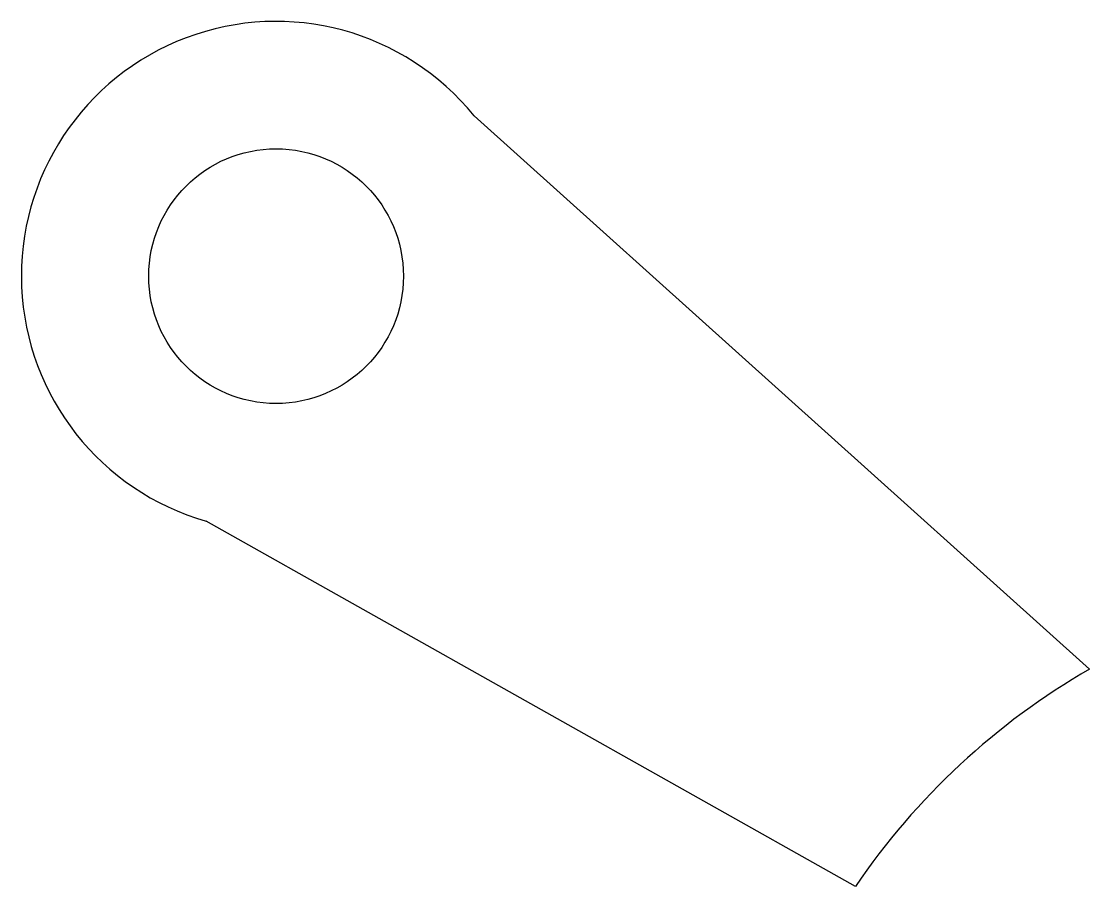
# Model space of a CAD drawing. Header units: millimetres. Extents: x -78.1 to -19.4, y 21.9 to 69.4.
import ezdxf

# ---------------------------------------------------------------- set-up
doc = ezdxf.new("R2010")
doc.units = ezdxf.units.MM

msp = doc.modelspace()

# ---------------------------------------------------------------- linework, layer by layer
at = {"color": 7, "linetype": 'Continuous'}
for p, q in [((-19.406, 33.829), (-53.244, 64.239)), ((-32.283, 21.882), (-67.968, 41.967))]:
    msp.add_line(p, q, dxfattribs=at)
msp.add_circle((-64.124, 55.429), 7, dxfattribs=at)
for centre, radius, start, end in [((-64.124, 55.429), 14, 38.9969, 254.06626), ((0, 0), 39, 119.84, 145.87)]:
    msp.add_arc(centre, radius, start, end, dxfattribs=at)

doc.saveas('drawing.dxf')
